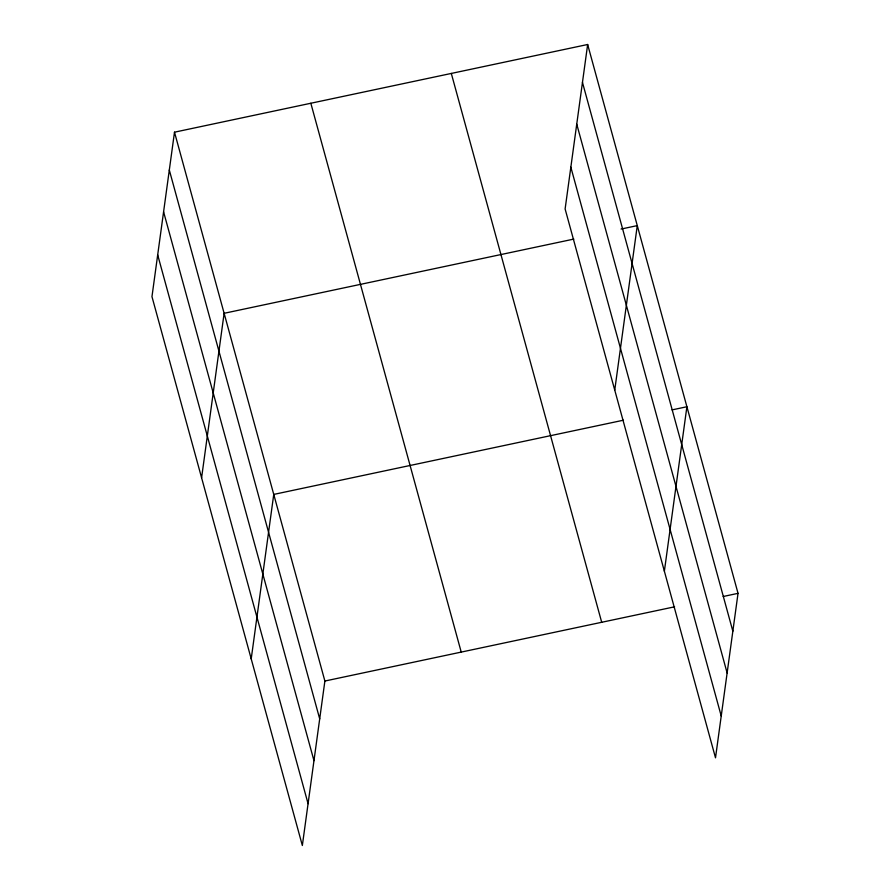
<?xml version="1.0" encoding="UTF-8"?>
<svg xmlns="http://www.w3.org/2000/svg" width="890" height="890" viewBox="0 0 890 890"><rect width="100%" height="100%" fill="white"/><g stroke="black" fill="none" stroke-linecap="round" stroke-linejoin="round"><path stroke-width="1.33" d="M174.496 132.187L151.968 296.659L302.344 845.5L324.883 681.028L174.496 132.187L587.656 44.5L738.033 593.341L715.504 757.813L565.117 208.972L587.656 44.5M201.596 477.774L224.124 313.302L573.827 239.087M251.214 658.889L273.753 494.417L623.456 420.202M614.745 390.087L637.273 225.615L621.075 229.053M664.374 571.213L686.902 406.741L672.061 409.889M324.883 681.028L674.587 606.813M723.192 596.5L738.033 593.341M582.46 82.358L732.848 631.199M576.742 124.144L727.13 672.985M570.846 167.186L721.234 716.038M451.308 73.436L601.696 622.277M310.832 103.251L461.22 652.092M169.311 170.035L319.699 718.875M163.582 211.82L313.97 760.661M157.686 254.874L308.074 803.715"/></g></svg>
